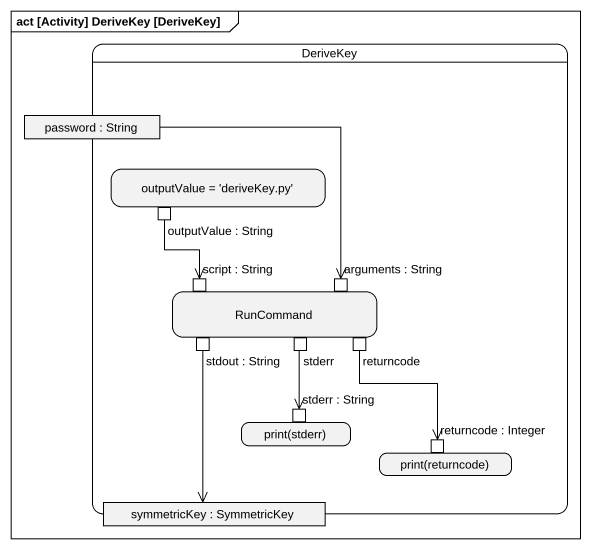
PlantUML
@startuml
mainframe act [Activity] DeriveKey [DeriveKey]
hide empty description
state DeriveKey {
  state "password : String" as password <<object>>
  state "outputValue = 'deriveKey.py'" as outputValue_deriveKey_py {
    state "outputValue : String" as outputValue_String <<outputPin>>
  }
  state RunCommand {
    state "script : String" as script_String <<inputPin>>
    state "arguments : String" as arguments_String <<inputPin>>
    state "stdout : String" as stdout_String <<outputPin>>
    state stderr <<outputPin>>
    state returncode <<outputPin>>
  }
  state "print(stderr)" as print_stderr {
    state "stderr : String" as stderr_String <<inputPin>>
  }
  state "print(returncode)" as print_returncode {
    state "returncode : Integer" as returncode_Integer <<inputPin>>
  }
  state "symmetricKey : SymmetricKey" as symmetricKey <<object>>
}
password --> arguments_String
outputValue_String --> script_String
stdout_String --> symmetricKey
stderr --> stderr_String
returncode --> returncode_Integer
@enduml
